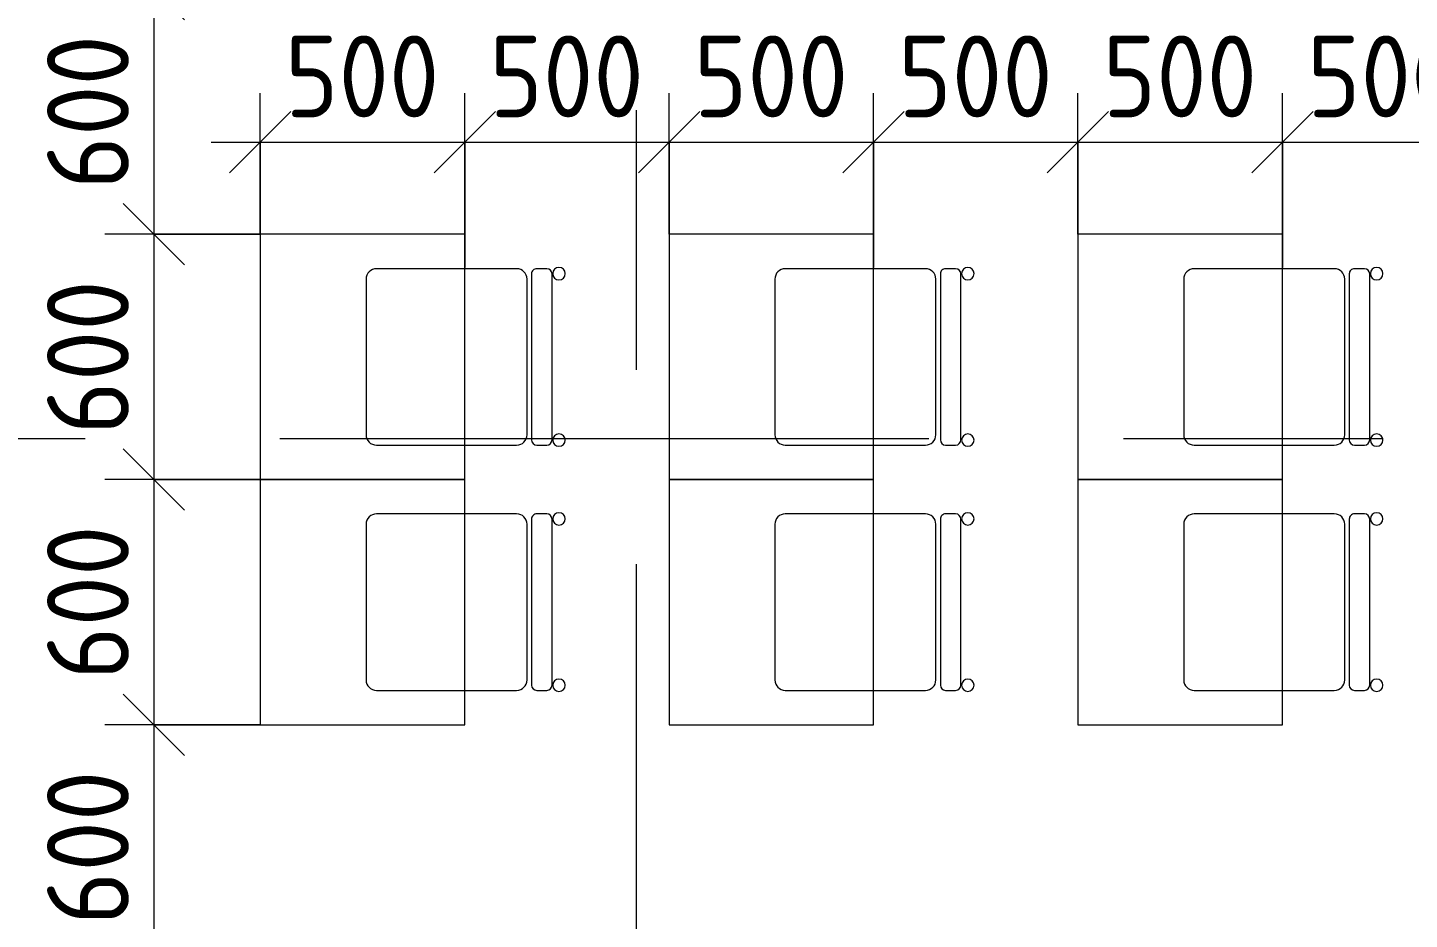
# Model space of a CAD drawing. Header units: millimetres. Extents: x -3724 to 231642, y -8553 to 29017.
# Drawn here: x 31821 to 35201, y 2424 to 4606 of the extents above; entities that cross this region are included whole.
import ezdxf

# ---------------------------------------------------------------- set-up
doc = ezdxf.new("R2010")
doc.units = ezdxf.units.MM
doc.linetypes.add('Осевая', pattern=[3175, 635, -476.25, 1587.5, -476.25])
for name, color, linetype, lineweight in [('A-ANNO-DIMS', 7, 'Continuous', 9), ('A-ANNO-DIMS-100', 7, 'Continuous', 9), ('Оси-2', 7, 'Осевая', 9)]:
    doc.layers.add(name, color=color, linetype=linetype, lineweight=lineweight)
doc.layers.add('I-FURN-1', color=9, linetype='Continuous', lineweight=9, true_color=0x808080)
doc.styles.add('ISOCPEUR_1', font='isocpeur.ttf', dxfattribs={"width": 0.9, "height": 200})
doc.dimstyles.new('ISO-2_0_0_9К_Средний_округл2', dxfattribs={"dimscale": 304.8, "dimtxt": 199.196235, "dimasz": 0.492126, "dimexe": 0.393701, "dimexo": 0, "dimgap": 0, "dimtad": 1, "dimdec": 0, "dimrnd": 10, "dimzin": 0, "dimdsep": 46, "dimtxsty": 'ISOCPEUR_1', "dimblk1": 'OBLIQUE', "dimblk2": 'OBLIQUE', "dimsah": 1, "dimcen": 0.09, "dimdle": 0.393701, "dimazin": 0, "dimtfac": 1, "dimtdec": 4, "dimtix": 1, "dimtmove": 0, "dimatfit": 3, "dimfxl": 1, "dimtvp": 1, "dimtolj": 1, "dimtzin": 0, "dimarcsym": 2})

# ---------------------------------------------------------------- blocks, each defined once
blk = doc.blocks.new('Стол базовый прямоугольный - 1_7а-25476368-План расстановки мебели и оборудования 1 этажа в осях 1-12')
at = {"layer": 'I-FURN-1'}
for p, q in [((250, 300), (-250, 300)), ((-250, 300), (-250, -300)), ((250, -300), (250, 300)), ((-250, -300), (250, -300))]:
    blk.add_line(p, q, dxfattribs=at)
blk = doc.blocks.new('Стул Breuer - 1_9а-V86-План расстановки мебели и оборудования 1 этажа в осях 1-12')
at = {"layer": 'I-FURN-1'}
for p, q in [((190.5, 241.3), (-190.5, 241.3)), ((-215.9, 215.9), (-215.9, 0)), ((215.9, 0), (215.9, 215.9)), ((-215.9, 0), (-215.9, -127)), ((215.9, -127), (215.9, 0)), ((203.2, -163.5), (-203.2, -163.5)), ((-190.5, -152.4), (190.5, -152.4)), ((-215.9, -176.2), (-215.9, -200.8)), ((215.9, -200.8), (215.9, -176.2)), ((-203.2, -213.5), (203.2, -213.5))]:
    blk.add_line(p, q, dxfattribs=at)
for centre, radius, start, end in [((-190.5, 215.9), 25.4, 90, 180), ((190.5, 215.9), 25.4, 0, 90), ((-190.5, -127), 25.4, 180, 270), ((190.5, -127), 25.4, 270, 360), ((-203.2, -176.2), 12.7, 90, 180), ((203.2, -176.2), 12.7, 360, 90), ((-203.2, -200.8), 12.7, 180, 270), ((203.2, -200.8), 12.7, 270, 360), ((-203.5, -230.6), 15.1, 360, 180), ((-203.5, -230.6), 15.1, 180, 360), ((203.7, -230.6), 15.1, 360, 180), ((203.7, -230.6), 15.1, 180, 360)]:
    blk.add_arc(centre, radius, start, end, dxfattribs=at)
blk = doc.blocks.new('DIMBLOCK86-План расстановки мебели и оборудования 1 этажа в осях 1-12')
at = {"layer": 'A-ANNO-DIMS-100'}
for p, q in [((32390, 4100), (32390, 4445.1)), ((32890, 4018.8), (32890, 4445.1)), ((32270, 4325.1), (32890, 4325.1)), ((32390, 4325.1), (32390, 4100)), ((32890, 4325.1), (32890, 4018.8))]:
    blk.add_line(p, q, dxfattribs=at)
at = {"layer": 'A-ANNO-DIMS-100', "lineweight": 20}
for p, q in [((32390, 4325.1), (32465, 4400.1)), ((32890, 4325.1), (32965, 4400.1)), ((32390, 4325.1), (32315, 4250.1)), ((32890, 4325.1), (32815, 4250.1))]:
    blk.add_line(p, q, dxfattribs=at)
at = {"layer": 'A-ANNO-DIMS-100', "color": 0, "insert": (32450.4, 4586.4), "char_height": 200, "width": 455.087, "attachment_point": 1, "line_spacing_factor": 1.149209, "style": 'ISOCPEUR_1'}
blk.add_mtext('500', dxfattribs=at)
blk = doc.blocks.new('_Oblique')
at = {"color": 0, "linetype": 'ByBlock', "lineweight": -2}
blk.add_line((-0.5, -0.5), (0.5, 0.5), dxfattribs=at)
blk = doc.blocks.new('DIMBLOCK87-План расстановки мебели и оборудования 1 этажа в осях 1-12')
at = {"layer": 'A-ANNO-DIMS-100'}
for p, q in [((32890, 4018.8), (32890, 4445.1)), ((33390, 4100), (33390, 4445.1)), ((32890, 4325.1), (33390, 4325.1)), ((32890, 4325.1), (32890, 4018.8)), ((33390, 4325.1), (33390, 4100))]:
    blk.add_line(p, q, dxfattribs=at)
at = {"layer": 'A-ANNO-DIMS-100', "lineweight": 20}
for p, q in [((32890, 4325.1), (32965, 4400.1)), ((33390, 4325.1), (33465, 4400.1)), ((32890, 4325.1), (32815, 4250.1)), ((33390, 4325.1), (33315, 4250.1))]:
    blk.add_line(p, q, dxfattribs=at)
at = {"layer": 'A-ANNO-DIMS-100', "color": 0, "insert": (32950.4, 4586.4), "char_height": 200, "width": 455.087, "attachment_point": 1, "line_spacing_factor": 1.149209, "style": 'ISOCPEUR_1'}
blk.add_mtext('500', dxfattribs=at)
blk = doc.blocks.new('DIMBLOCK88-План расстановки мебели и оборудования 1 этажа в осях 1-12')
at = {"layer": 'A-ANNO-DIMS-100'}
for p, q in [((33390, 4100), (33390, 4445.1)), ((33890, 4018.8), (33890, 4445.1)), ((33390, 4325.1), (33890, 4325.1)), ((33390, 4325.1), (33390, 4100)), ((33890, 4325.1), (33890, 4018.8))]:
    blk.add_line(p, q, dxfattribs=at)
at = {"layer": 'A-ANNO-DIMS-100', "lineweight": 20}
for p, q in [((33390, 4325.1), (33465, 4400.1)), ((33890, 4325.1), (33965, 4400.1)), ((33390, 4325.1), (33315, 4250.1)), ((33890, 4325.1), (33815, 4250.1))]:
    blk.add_line(p, q, dxfattribs=at)
at = {"layer": 'A-ANNO-DIMS-100', "color": 0, "insert": (33450.4, 4586.4), "char_height": 200, "width": 455.087, "attachment_point": 1, "line_spacing_factor": 1.149209, "style": 'ISOCPEUR_1'}
blk.add_mtext('500', dxfattribs=at)
blk = doc.blocks.new('DIMBLOCK89-План расстановки мебели и оборудования 1 этажа в осях 1-12')
at = {"layer": 'A-ANNO-DIMS-100'}
for p, q in [((33890, 4018.8), (33890, 4445.1)), ((34390, 4100), (34390, 4445.1)), ((33890, 4325.1), (34390, 4325.1)), ((33890, 4325.1), (33890, 4018.8)), ((34390, 4325.1), (34390, 4100))]:
    blk.add_line(p, q, dxfattribs=at)
at = {"layer": 'A-ANNO-DIMS-100', "lineweight": 20}
for p, q in [((33890, 4325.1), (33965, 4400.1)), ((34390, 4325.1), (34465, 4400.1)), ((33890, 4325.1), (33815, 4250.1)), ((34390, 4325.1), (34315, 4250.1))]:
    blk.add_line(p, q, dxfattribs=at)
at = {"layer": 'A-ANNO-DIMS-100', "color": 0, "insert": (33950.4, 4586.4), "char_height": 200, "width": 455.087, "attachment_point": 1, "line_spacing_factor": 1.149209, "style": 'ISOCPEUR_1'}
blk.add_mtext('500', dxfattribs=at)
blk = doc.blocks.new('DIMBLOCK90-План расстановки мебели и оборудования 1 этажа в осях 1-12')
at = {"layer": 'A-ANNO-DIMS-100'}
for p, q in [((34390, 4100), (34390, 4445.1)), ((34890, 4018.8), (34890, 4445.1)), ((34390, 4325.1), (34890, 4325.1)), ((34390, 4325.1), (34390, 4100)), ((34890, 4325.1), (34890, 4018.8))]:
    blk.add_line(p, q, dxfattribs=at)
at = {"layer": 'A-ANNO-DIMS-100', "lineweight": 20}
for p, q in [((34390, 4325.1), (34465, 4400.1)), ((34890, 4325.1), (34965, 4400.1)), ((34390, 4325.1), (34315, 4250.1)), ((34890, 4325.1), (34815, 4250.1))]:
    blk.add_line(p, q, dxfattribs=at)
at = {"layer": 'A-ANNO-DIMS-100', "color": 0, "insert": (34450.4, 4586.4), "char_height": 200, "width": 455.087, "attachment_point": 1, "line_spacing_factor": 1.149209, "style": 'ISOCPEUR_1'}
blk.add_mtext('500', dxfattribs=at)
blk = doc.blocks.new('DIMBLOCK91-План расстановки мебели и оборудования 1 этажа в осях 1-12')
at = {"layer": 'A-ANNO-DIMS-100'}
for p, q in [((34890, 4018.8), (34890, 4445.1)), ((35390, 4100), (35390, 4445.1)), ((34890, 4325.1), (35390, 4325.1)), ((34890, 4325.1), (34890, 4018.8)), ((35390, 4325.1), (35390, 4100))]:
    blk.add_line(p, q, dxfattribs=at)
at = {"layer": 'A-ANNO-DIMS-100', "lineweight": 20}
for p, q in [((34890, 4325.1), (34965, 4400.1)), ((35390, 4325.1), (35465, 4400.1)), ((34890, 4325.1), (34815, 4250.1)), ((35390, 4325.1), (35315, 4250.1))]:
    blk.add_line(p, q, dxfattribs=at)
at = {"layer": 'A-ANNO-DIMS-100', "color": 0, "insert": (34950.4, 4586.4), "char_height": 200, "width": 455.087, "attachment_point": 1, "line_spacing_factor": 1.149209, "style": 'ISOCPEUR_1'}
blk.add_mtext('500', dxfattribs=at)
blk = doc.blocks.new('DIMBLOCK96-План расстановки мебели и оборудования 1 этажа в осях 1-12')
at = {"layer": 'A-ANNO-DIMS-100', "lineweight": 20}
for p, q in [((32129.7, 4700), (32054.7, 4775)), ((32129.7, 4700), (32204.7, 4625)), ((32129.7, 4100), (32054.7, 4175)), ((32129.7, 4100), (32204.7, 4025))]:
    blk.add_line(p, q, dxfattribs=at)
at = {"layer": 'A-ANNO-DIMS-100'}
for p, q in [((32419, 4700), (32009.7, 4700)), ((32129.7, 4700), (32129.7, 4100)), ((32129.7, 4700), (32419, 4700)), ((32390, 4100), (32009.7, 4100)), ((32129.7, 4100), (32390, 4100))]:
    blk.add_line(p, q, dxfattribs=at)
at = {"layer": 'A-ANNO-DIMS-100', "color": 0, "insert": (31868.4, 4210.4), "char_height": 200, "width": 455.087, "attachment_point": 1, "rotation": 90, "line_spacing_factor": 1.149209, "style": 'ISOCPEUR_1'}
blk.add_mtext('600', dxfattribs=at)
blk = doc.blocks.new('DIMBLOCK97-План расстановки мебели и оборудования 1 этажа в осях 1-12')
at = {"layer": 'A-ANNO-DIMS-100', "lineweight": 20}
for p, q in [((32129.7, 4100), (32054.7, 4175)), ((32129.7, 4100), (32204.7, 4025)), ((32129.7, 3500), (32054.7, 3575)), ((32129.7, 3500), (32204.7, 3425))]:
    blk.add_line(p, q, dxfattribs=at)
at = {"layer": 'A-ANNO-DIMS-100'}
for p, q in [((32390, 4100), (32009.7, 4100)), ((32129.7, 4100), (32129.7, 3500)), ((32129.7, 4100), (32390, 4100)), ((32390, 3500), (32009.7, 3500)), ((32129.7, 3500), (32390, 3500))]:
    blk.add_line(p, q, dxfattribs=at)
at = {"layer": 'A-ANNO-DIMS-100', "color": 0, "insert": (31868.4, 3610.4), "char_height": 200, "width": 455.087, "attachment_point": 1, "rotation": 90, "line_spacing_factor": 1.149209, "style": 'ISOCPEUR_1'}
blk.add_mtext('600', dxfattribs=at)
blk = doc.blocks.new('DIMBLOCK98-План расстановки мебели и оборудования 1 этажа в осях 1-12')
at = {"layer": 'A-ANNO-DIMS-100', "lineweight": 20}
for p, q in [((32129.7, 3500), (32054.7, 3575)), ((32129.7, 3500), (32204.7, 3425)), ((32129.7, 2900), (32054.7, 2975)), ((32129.7, 2900), (32204.7, 2825))]:
    blk.add_line(p, q, dxfattribs=at)
at = {"layer": 'A-ANNO-DIMS-100'}
for p, q in [((32390, 3500), (32009.7, 3500)), ((32129.7, 3500), (32129.7, 2900)), ((32129.7, 3500), (32390, 3500)), ((32390, 2900), (32009.7, 2900)), ((32129.7, 2900), (32390, 2900))]:
    blk.add_line(p, q, dxfattribs=at)
at = {"layer": 'A-ANNO-DIMS-100', "color": 0, "insert": (31868.4, 3010.4), "char_height": 200, "width": 455.087, "attachment_point": 1, "rotation": 90, "line_spacing_factor": 1.149209, "style": 'ISOCPEUR_1'}
blk.add_mtext('600', dxfattribs=at)
blk = doc.blocks.new('DIMBLOCK99-План расстановки мебели и оборудования 1 этажа в осях 1-12')
at = {"layer": 'A-ANNO-DIMS-100', "lineweight": 20}
for p, q in [((32129.7, 2900), (32054.7, 2975)), ((32129.7, 2900), (32204.7, 2825)), ((32129.7, 2300), (32054.7, 2375)), ((32129.7, 2300), (32204.7, 2225))]:
    blk.add_line(p, q, dxfattribs=at)
at = {"layer": 'A-ANNO-DIMS-100'}
for p, q in [((32390, 2900), (32009.7, 2900)), ((32129.7, 2900), (32129.7, 2300)), ((32129.7, 2900), (32390, 2900)), ((32390, 2300), (32009.7, 2300)), ((32129.7, 2300), (32390, 2300))]:
    blk.add_line(p, q, dxfattribs=at)
at = {"layer": 'A-ANNO-DIMS-100', "color": 0, "insert": (31868.4, 2410.4), "char_height": 200, "width": 455.087, "attachment_point": 1, "rotation": 90, "line_spacing_factor": 1.149209, "style": 'ISOCPEUR_1'}
blk.add_mtext('600', dxfattribs=at)

msp = doc.modelspace()

# ---------------------------------------------------------------- linework, layer by layer
at = {"layer": 'Оси-2'}
for p, q in [((33310, 593.7), (33310, 24898.1)), ((-423.7, 3600), (35770, 3600))]:
    msp.add_line(p, q, dxfattribs=at)

# ---------------------------------------------------------------- block references
at = {"layer": 'I-FURN-1'}
for p in [(32640, 3800), (33640, 3800), (34640, 3800), (32640, 3200), (33640, 3200), (34640, 3200)]:
    msp.add_blockref('Стол базовый прямоугольный - 1_7а-25476368-План расстановки мебели и оборудования 1 этажа в осях 1-12', p, dxfattribs=at)
at = {"layer": 'I-FURN-1', "rotation": 89.99999999999959}
for p in [(32890, 3800), (33890, 3800), (34890, 3800), (32890, 3200), (33890, 3200), (34890, 3200)]:
    msp.add_blockref('Стул Breuer - 1_9а-V86-План расстановки мебели и оборудования 1 этажа в осях 1-12', p, dxfattribs=at)

# ---------------------------------------------------------------- dimensions: what is measured, and where the dimension line sits
at = {"layer": 'A-ANNO-DIMS'}
for base, p1, p2, override, picture, middle in [((32129.7, 4100), (32419, 4700), (32390, 4100), {"dimpost": '<>', "dimfxl": 600.701859}, 'DIMBLOCK96-План расстановки мебели и оборудования 1 этажа в осях 1-12', (32029.7, 4400)), ((32129.7, 3500), (32390, 4100), (32390, 3500), {"dimpost": '<>', "dimfxl": 600}, 'DIMBLOCK97-План расстановки мебели и оборудования 1 этажа в осях 1-12', (32029.7, 3800)), ((32129.7, 2900), (32390, 3500), (32390, 2900), {"dimpost": '<>', "dimfxl": 600}, 'DIMBLOCK98-План расстановки мебели и оборудования 1 этажа в осях 1-12', (32029.7, 3200)), ((32129.7, 2300), (32390, 2900), (32390, 2300), {"dimpost": '<>', "dimfxl": 600}, 'DIMBLOCK99-План расстановки мебели и оборудования 1 этажа в осях 1-12', (32029.7, 2600))]:
    dim = msp.add_linear_dim(base=base, p1=p1, p2=p2, angle=90, dimstyle='ISO-2_0_0_9К_Средний_округл2', override=override, dxfattribs=at)
    dim.commit()
    dim.dimension.update_dxf_attribs({"geometry": picture, "text_midpoint": middle})
for base, p1, p2, override, picture, middle in [((32890, 4325.1), (32390, 4100), (32890, 4018.8), {"dimpost": '<>', "dimfxl": 506.549553}, 'DIMBLOCK86-План расстановки мебели и оборудования 1 этажа в осях 1-12', (32640, 4425.1)), ((33390, 4325.1), (32890, 4018.8), (33390, 4100), {"dimpost": '<>', "dimfxl": 506.549486}, 'DIMBLOCK87-План расстановки мебели и оборудования 1 этажа в осях 1-12', (33140, 4425.1)), ((33890, 4325.1), (33390, 4100), (33890, 4018.8), {"dimpost": '<>', "dimfxl": 506.549553}, 'DIMBLOCK88-План расстановки мебели и оборудования 1 этажа в осях 1-12', (33640, 4425.1)), ((34390, 4325.1), (33890, 4018.8), (34390, 4100), {"dimpost": '<>', "dimfxl": 506.549486}, 'DIMBLOCK89-План расстановки мебели и оборудования 1 этажа в осях 1-12', (34140, 4425.1)), ((34890, 4325.1), (34390, 4100), (34890, 4018.8), {"dimpost": '<>', "dimfxl": 506.549553}, 'DIMBLOCK90-План расстановки мебели и оборудования 1 этажа в осях 1-12', (34640, 4425.1)), ((35390, 4325.1), (34890, 4018.8), (35390, 4100), {"dimpost": '<>', "dimfxl": 506.549486}, 'DIMBLOCK91-План расстановки мебели и оборудования 1 этажа в осях 1-12', (35140, 4425.1))]:
    dim = msp.add_linear_dim(base=base, p1=p1, p2=p2, dimstyle='ISO-2_0_0_9К_Средний_округл2', override=override, dxfattribs=at)
    dim.commit()
    dim.dimension.update_dxf_attribs({"geometry": picture, "text_midpoint": middle})

doc.saveas('drawing.dxf')
